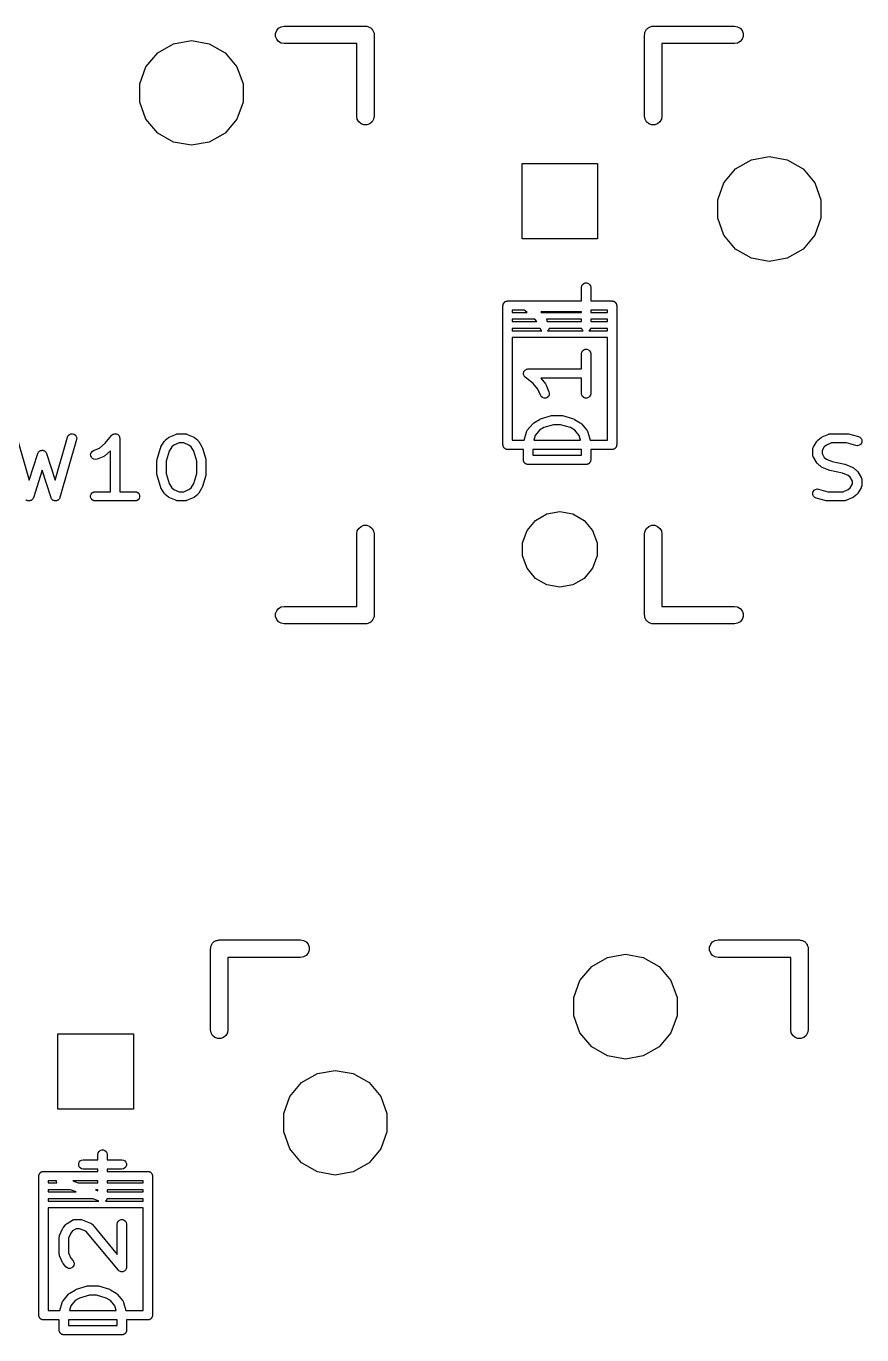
# Model space of a CAD drawing. Extents: x 47 to 330, y -254 to -153.
# Drawn here: x 227.55 to 245.84, y -182.1 to -153.46 of the extents above; entities that cross this region are included whole.
import ezdxf

# ---------------------------------------------------------------- set-up
doc = ezdxf.new("R2010")
doc.units = 0
doc.header["$MEASUREMENT"] = 0
doc.layers.add('BLACK', color=7, linetype='CONTINUOUS')

msp = doc.modelspace()

# ---------------------------------------------------------------- linework, layer by layer
at = {"layer": 'Black'}
for p, q in [((233.032, -153.555), (233.075, -153.504)), ((233.075, -153.504), (233.132, -153.471)), ((233.132, -153.471), (233.197, -153.459)), ((233.197, -153.459), (234.975, -153.459)), ((234.975, -153.459), (234.991, -153.462)), ((234.991, -153.462), (235.008, -153.462)), ((235.008, -153.462), (235.024, -153.468)), ((235.024, -153.468), (235.04, -153.471)), ((235.04, -153.471), (235.055, -153.479)), ((235.055, -153.479), (235.07, -153.485)), ((235.07, -153.485), (235.083, -153.496)), ((235.083, -153.496), (235.097, -153.504)), ((235.097, -153.504), (235.108, -153.517)), ((235.108, -153.517), (235.121, -153.528)), ((241.129, -153.528), (241.142, -153.517)), ((241.142, -153.517), (241.153, -153.504)), ((241.153, -153.504), (241.167, -153.496)), ((241.167, -153.496), (241.18, -153.485)), ((241.18, -153.485), (241.195, -153.479)), ((241.195, -153.479), (241.21, -153.471)), ((241.21, -153.471), (241.226, -153.468)), ((241.226, -153.468), (241.242, -153.462)), ((241.242, -153.462), (241.259, -153.462)), ((241.259, -153.462), (241.275, -153.459)), ((241.275, -153.459), (243.053, -153.459)), ((243.053, -153.459), (243.118, -153.471)), ((243.118, -153.471), (243.175, -153.504)), ((243.175, -153.504), (243.218, -153.555)), ((230.773, -153.842), (231.165, -153.773)), ((231.165, -153.773), (231.557, -153.842)), ((233.009, -153.617), (233.032, -153.555)), ((233.009, -153.683), (233.009, -153.617)), ((233.032, -153.745), (233.009, -153.683)), ((233.075, -153.796), (233.032, -153.745)), ((233.132, -153.829), (233.075, -153.796)), ((235.121, -153.528), (235.129, -153.542)), ((235.129, -153.542), (235.14, -153.555)), ((235.14, -153.555), (235.146, -153.57)), ((235.146, -153.57), (235.154, -153.585)), ((235.154, -153.585), (235.157, -153.601)), ((235.157, -153.601), (235.163, -153.617)), ((235.163, -153.617), (235.163, -153.634)), ((235.163, -153.634), (235.165, -153.65)), ((235.165, -153.65), (235.165, -155.428)), ((241.084, -153.65), (241.087, -153.634)), ((241.084, -155.428), (241.084, -153.65)), ((241.087, -153.617), (241.093, -153.601)), ((241.087, -153.634), (241.087, -153.617)), ((241.093, -153.601), (241.096, -153.585)), ((241.096, -153.585), (241.104, -153.57)), ((241.104, -153.57), (241.11, -153.555)), ((241.11, -153.555), (241.121, -153.542)), ((241.121, -153.542), (241.129, -153.528)), ((243.175, -153.796), (243.118, -153.829)), ((243.218, -153.745), (243.175, -153.796)), ((243.218, -153.555), (243.241, -153.617)), ((243.241, -153.683), (243.218, -153.745)), ((243.241, -153.617), (243.241, -153.683)), ((230.171, -154.346), (230.427, -154.041)), ((230.427, -154.041), (230.773, -153.842)), ((231.557, -153.842), (231.903, -154.041)), ((231.903, -154.041), (232.159, -154.346)), ((233.197, -153.84), (233.132, -153.829)), ((234.784, -153.84), (233.197, -153.84)), ((234.784, -155.428), (234.784, -153.84)), ((243.053, -153.84), (241.465, -153.84)), ((241.465, -153.84), (241.465, -155.428)), ((243.118, -153.829), (243.053, -153.84)), ((230.035, -154.721), (230.171, -154.346)), ((232.159, -154.346), (232.295, -154.721)), ((230.035, -155.119), (230.035, -154.721)), ((232.295, -154.721), (232.295, -155.119)), ((230.171, -155.494), (230.035, -155.119)), ((232.295, -155.119), (232.159, -155.494)), ((230.427, -155.799), (230.171, -155.494)), ((232.159, -155.494), (231.903, -155.799)), ((234.796, -155.493), (234.784, -155.428)), ((234.829, -155.55), (234.796, -155.493)), ((235.154, -155.493), (235.121, -155.55)), ((235.165, -155.428), (235.154, -155.493)), ((241.096, -155.493), (241.084, -155.428)), ((241.129, -155.55), (241.096, -155.493)), ((241.454, -155.493), (241.421, -155.55)), ((241.465, -155.428), (241.454, -155.493)), ((230.773, -155.998), (230.427, -155.799)), ((231.903, -155.799), (231.557, -155.998)), ((234.88, -155.593), (234.829, -155.55)), ((234.942, -155.616), (234.88, -155.593)), ((235.008, -155.616), (234.942, -155.616)), ((235.07, -155.593), (235.008, -155.616)), ((235.121, -155.55), (235.07, -155.593)), ((241.18, -155.593), (241.129, -155.55)), ((241.242, -155.616), (241.18, -155.593)), ((241.308, -155.616), (241.242, -155.616)), ((241.37, -155.593), (241.308, -155.616)), ((241.421, -155.55), (241.37, -155.593)), ((231.165, -156.067), (230.773, -155.998)), ((231.557, -155.998), (231.165, -156.067)), ((243.077, -156.581), (243.423, -156.382)), ((243.423, -156.382), (243.815, -156.313)), ((243.815, -156.313), (244.207, -156.382)), ((244.207, -156.382), (244.553, -156.581)), ((238.404, -158.115), (238.404, -156.464)), ((238.404, -156.464), (240.055, -156.464)), ((240.055, -156.464), (240.055, -158.115)), ((242.821, -156.886), (243.077, -156.581)), ((244.553, -156.581), (244.809, -156.886)), ((242.685, -157.261), (242.821, -156.886)), ((244.809, -156.886), (244.945, -157.261)), ((242.685, -157.659), (242.685, -157.261)), ((244.945, -157.261), (244.945, -157.659)), ((242.821, -158.034), (242.685, -157.659)), ((244.945, -157.659), (244.809, -158.034)), ((243.077, -158.339), (242.821, -158.034)), ((244.809, -158.034), (244.553, -158.339)), ((240.055, -158.115), (238.404, -158.115)), ((243.423, -158.538), (243.077, -158.339)), ((244.553, -158.339), (244.207, -158.538)), ((243.815, -158.607), (243.423, -158.538)), ((244.207, -158.538), (243.815, -158.607)), ((239.703, -159.177), (239.709, -159.142)), ((239.703, -159.474), (239.703, -159.177)), ((239.709, -159.142), (239.727, -159.112)), ((239.727, -159.112), (239.754, -159.089)), ((239.754, -159.089), (239.787, -159.077)), ((239.787, -159.077), (239.822, -159.077)), ((239.822, -159.077), (239.855, -159.089)), ((239.855, -159.089), (239.882, -159.112)), ((239.882, -159.112), (239.9, -159.142)), ((239.9, -159.142), (239.906, -159.177)), ((239.906, -159.177), (239.906, -159.474)), ((237.99, -159.55), (237.992, -159.541)), ((237.992, -159.541), (237.996, -159.534)), ((237.996, -159.534), (237.999, -159.525)), ((237.999, -159.525), (238.005, -159.518)), ((238.005, -159.518), (238.009, -159.511)), ((238.009, -159.511), (238.016, -159.505)), ((238.016, -159.505), (238.022, -159.498)), ((238.022, -159.498), (238.029, -159.494)), ((238.029, -159.494), (238.036, -159.488)), ((238.036, -159.488), (238.045, -159.485)), ((238.045, -159.485), (238.052, -159.481)), ((238.052, -159.481), (238.061, -159.479)), ((238.061, -159.479), (238.069, -159.476)), ((238.069, -159.476), (238.078, -159.476)), ((238.078, -159.476), (238.087, -159.474)), ((238.087, -159.474), (239.703, -159.474)), ((239.906, -159.474), (240.373, -159.474)), ((240.373, -159.474), (240.382, -159.476)), ((240.382, -159.476), (240.391, -159.476)), ((240.391, -159.476), (240.399, -159.479)), ((240.399, -159.479), (240.408, -159.481)), ((240.408, -159.481), (240.415, -159.485)), ((240.415, -159.485), (240.424, -159.488)), ((240.424, -159.488), (240.431, -159.494)), ((240.431, -159.494), (240.438, -159.498)), ((240.438, -159.498), (240.444, -159.505)), ((240.444, -159.505), (240.451, -159.511)), ((240.451, -159.511), (240.455, -159.518)), ((240.455, -159.518), (240.461, -159.525)), ((240.461, -159.525), (240.464, -159.534)), ((240.464, -159.534), (240.468, -159.541)), ((240.468, -159.541), (240.47, -159.55)), ((237.985, -159.576), (237.987, -159.567)), ((237.985, -162.624), (237.985, -159.576)), ((237.987, -159.558), (237.99, -159.55)), ((237.987, -159.567), (237.987, -159.558)), ((238.459, -159.678), (238.189, -159.678)), ((238.189, -159.678), (238.189, -159.725)), ((238.189, -159.725), (238.23, -159.725)), ((238.23, -159.725), (238.513, -159.725)), ((238.469, -159.69), (238.459, -159.678)), ((238.47, -159.691), (238.469, -159.69)), ((238.471, -159.692), (238.47, -159.691)), ((238.513, -159.725), (238.471, -159.692)), ((238.812, -159.714), (238.821, -159.725)), ((239.703, -159.714), (238.812, -159.714)), ((238.821, -159.725), (239.703, -159.725)), ((239.703, -159.725), (239.703, -159.714)), ((239.906, -159.678), (239.906, -159.725)), ((240.271, -159.678), (239.906, -159.678)), ((239.906, -159.725), (240.271, -159.725)), ((240.271, -159.725), (240.271, -159.678)), ((240.47, -159.55), (240.473, -159.558)), ((240.473, -159.558), (240.473, -159.567)), ((240.473, -159.567), (240.475, -159.576)), ((240.475, -159.576), (240.475, -162.624)), ((238.23, -159.875), (238.189, -159.875)), ((238.189, -159.875), (238.189, -159.925)), ((238.189, -159.925), (238.723, -159.925)), ((238.189, -160.075), (238.189, -160.125)), ((238.799, -160.075), (238.189, -160.075)), ((238.682, -159.875), (238.23, -159.875)), ((238.723, -159.925), (238.682, -159.875)), ((238.804, -160.087), (238.799, -160.075)), ((238.823, -160.117), (238.804, -160.087)), ((238.935, -159.875), (238.956, -159.925)), ((239.703, -159.875), (238.935, -159.875)), ((238.956, -159.925), (239.703, -159.925)), ((238.978, -160.109), (238.961, -160.125)), ((238.994, -160.078), (238.978, -160.109)), ((238.995, -160.075), (238.994, -160.078)), ((239.708, -160.075), (238.995, -160.075)), ((239.703, -159.925), (239.703, -159.875)), ((239.709, -160.082), (239.708, -160.075)), ((239.727, -160.113), (239.709, -160.082)), ((239.741, -160.125), (239.727, -160.113)), ((239.882, -160.113), (239.868, -160.125)), ((239.9, -160.082), (239.882, -160.113)), ((239.901, -160.075), (239.9, -160.082)), ((240.271, -160.075), (239.901, -160.075)), ((239.906, -159.875), (239.906, -159.925)), ((240.271, -159.875), (239.906, -159.875)), ((239.906, -159.925), (240.271, -159.925)), ((240.271, -159.925), (240.271, -159.875)), ((240.271, -160.125), (240.271, -160.075)), ((238.189, -160.125), (238.834, -160.125)), ((238.189, -160.275), (238.189, -162.522)), ((240.271, -160.275), (238.189, -160.275)), ((238.834, -160.125), (238.823, -160.117)), ((238.961, -160.125), (239.741, -160.125)), ((239.868, -160.125), (240.271, -160.125)), ((240.271, -162.522), (240.271, -160.275)), ((239.703, -160.628), (239.709, -160.594)), ((239.703, -160.962), (239.703, -160.628)), ((239.709, -160.594), (239.727, -160.563)), ((239.727, -160.563), (239.754, -160.54)), ((239.754, -160.54), (239.787, -160.528)), ((239.787, -160.528), (239.822, -160.528)), ((239.822, -160.528), (239.855, -160.54)), ((239.855, -160.54), (239.882, -160.563)), ((239.882, -160.563), (239.9, -160.594)), ((239.9, -160.594), (239.906, -160.628)), ((239.906, -160.628), (239.906, -161.499)), ((238.483, -160.978), (238.498, -160.969)), ((238.498, -160.969), (238.499, -160.969)), ((238.499, -160.969), (238.5, -160.968)), ((238.5, -160.968), (238.516, -160.965)), ((238.516, -160.965), (238.532, -160.962)), ((238.532, -160.962), (238.533, -160.962)), ((238.533, -160.962), (238.535, -160.962)), ((238.535, -160.962), (239.703, -160.962)), ((238.434, -161.046), (238.44, -161.031)), ((238.434, -161.047), (238.434, -161.046)), ((238.434, -161.048), (238.434, -161.047)), ((238.434, -161.065), (238.434, -161.048)), ((238.434, -161.081), (238.434, -161.065)), ((238.435, -161.082), (238.434, -161.081)), ((238.435, -161.084), (238.435, -161.082)), ((238.441, -161.099), (238.435, -161.084)), ((238.44, -161.031), (238.445, -161.015)), ((238.447, -161.115), (238.441, -161.099)), ((238.445, -161.015), (238.446, -161.014)), ((238.446, -161.014), (238.447, -161.013)), ((238.447, -161.013), (238.457, -161)), ((238.448, -161.117), (238.447, -161.115)), ((238.447, -161.115), (238.447, -161.115)), ((238.459, -161.129), (238.448, -161.117)), ((238.457, -161), (238.467, -160.987)), ((238.469, -161.142), (238.459, -161.129)), ((238.467, -160.987), (238.468, -160.987)), ((238.468, -160.987), (238.469, -160.986)), ((238.469, -160.986), (238.483, -160.978)), ((238.47, -161.142), (238.469, -161.142)), ((238.471, -161.143), (238.47, -161.142)), ((238.644, -161.282), (238.471, -161.143)), ((239.703, -161.165), (238.812, -161.165)), ((238.812, -161.165), (238.915, -161.289)), ((239.703, -161.499), (239.703, -161.165)), ((238.749, -161.407), (238.644, -161.282)), ((238.804, -161.538), (238.749, -161.407)), ((238.823, -161.568), (238.804, -161.538)), ((238.915, -161.289), (238.923, -161.302)), ((238.923, -161.302), (238.931, -161.315)), ((238.931, -161.315), (238.991, -161.46)), ((238.994, -161.529), (238.978, -161.561)), ((238.991, -161.46), (238.999, -161.494)), ((238.999, -161.494), (238.994, -161.529)), ((239.709, -161.534), (239.703, -161.499)), ((239.727, -161.564), (239.709, -161.534)), ((239.9, -161.534), (239.882, -161.564)), ((239.906, -161.499), (239.9, -161.534)), ((238.851, -161.589), (238.823, -161.568)), ((238.884, -161.6), (238.851, -161.589)), ((238.92, -161.598), (238.884, -161.6)), ((238.952, -161.585), (238.92, -161.598)), ((238.978, -161.561), (238.952, -161.585)), ((239.754, -161.587), (239.727, -161.564)), ((239.787, -161.599), (239.754, -161.587)), ((239.822, -161.599), (239.787, -161.599)), ((239.855, -161.587), (239.822, -161.599)), ((239.882, -161.564), (239.855, -161.587)), ((238.664, -162.138), (238.785, -162.065)), ((238.785, -162.065), (238.796, -162.061)), ((238.796, -162.061), (238.808, -162.055)), ((238.808, -162.055), (239.05, -161.982)), ((239.05, -161.982), (239.064, -161.981)), ((239.064, -161.981), (239.079, -161.978)), ((239.079, -161.978), (239.26, -161.978)), ((239.26, -161.978), (239.275, -161.981)), ((239.275, -161.981), (239.289, -161.982)), ((239.289, -161.982), (239.531, -162.055)), ((239.531, -162.055), (239.543, -162.061)), ((239.543, -162.061), (239.554, -162.065)), ((239.554, -162.065), (239.675, -162.138)), ((228.47, -162.42), (228.496, -162.395)), ((228.496, -162.395), (228.528, -162.381)), ((228.528, -162.381), (228.563, -162.378)), ((228.563, -162.378), (228.597, -162.388)), ((228.597, -162.388), (228.625, -162.409)), ((229.418, -162.414), (229.431, -162.404)), ((229.431, -162.404), (229.443, -162.393)), ((229.443, -162.393), (229.444, -162.392)), ((229.444, -162.392), (229.445, -162.392)), ((229.445, -162.392), (229.461, -162.386)), ((229.461, -162.386), (229.476, -162.38)), ((229.476, -162.38), (229.477, -162.38)), ((229.477, -162.38), (229.478, -162.379)), ((229.478, -162.379), (229.495, -162.379)), ((229.495, -162.379), (229.511, -162.379)), ((229.511, -162.379), (229.512, -162.379)), ((229.512, -162.379), (229.513, -162.379)), ((229.513, -162.379), (229.529, -162.385)), ((229.529, -162.385), (229.545, -162.39)), ((229.545, -162.39), (229.546, -162.391)), ((229.546, -162.391), (229.547, -162.392)), ((229.547, -162.392), (229.559, -162.402)), ((229.559, -162.402), (229.572, -162.412)), ((230.69, -162.446), (230.836, -162.386)), ((230.836, -162.386), (230.838, -162.385)), ((230.838, -162.385), (230.84, -162.384)), ((230.84, -162.384), (230.855, -162.381)), ((230.855, -162.381), (230.87, -162.378)), ((230.87, -162.378), (230.872, -162.378)), ((230.872, -162.378), (230.875, -162.378)), ((230.875, -162.378), (231.02, -162.378)), ((231.02, -162.378), (231.022, -162.378)), ((231.022, -162.378), (231.025, -162.378)), ((231.025, -162.378), (231.039, -162.381)), ((231.039, -162.381), (231.055, -162.384)), ((231.055, -162.384), (231.057, -162.385)), ((231.057, -162.385), (231.059, -162.386)), ((231.059, -162.386), (231.204, -162.446)), ((238.447, -162.522), (238.497, -162.343)), ((238.497, -162.343), (238.499, -162.339)), ((238.499, -162.336), (238.506, -162.324)), ((238.499, -162.339), (238.499, -162.336)), ((238.506, -162.324), (238.512, -162.311)), ((238.512, -162.311), (238.515, -162.308)), ((238.515, -162.308), (238.517, -162.305)), ((238.517, -162.305), (238.638, -162.16)), ((238.638, -162.16), (238.651, -162.149)), ((238.651, -162.149), (238.664, -162.138)), ((238.783, -162.303), (238.687, -162.418)), ((238.878, -162.246), (238.783, -162.303)), ((239.094, -162.181), (238.878, -162.246)), ((239.245, -162.181), (239.094, -162.181)), ((239.461, -162.246), (239.245, -162.181)), ((239.556, -162.303), (239.461, -162.246)), ((239.652, -162.418), (239.556, -162.303)), ((239.675, -162.138), (239.688, -162.149)), ((239.688, -162.149), (239.701, -162.16)), ((239.701, -162.16), (239.822, -162.305)), ((239.822, -162.305), (239.824, -162.308)), ((239.824, -162.308), (239.827, -162.311)), ((239.827, -162.311), (239.833, -162.324)), ((239.833, -162.324), (239.84, -162.336)), ((239.84, -162.336), (239.84, -162.339)), ((239.84, -162.339), (239.842, -162.343)), ((239.842, -162.343), (239.892, -162.522)), ((244.973, -162.446), (245.118, -162.386)), ((245.118, -162.386), (245.121, -162.385)), ((245.121, -162.385), (245.123, -162.384)), ((245.123, -162.384), (245.138, -162.381)), ((245.138, -162.381), (245.153, -162.378)), ((245.153, -162.378), (245.155, -162.378)), ((245.155, -162.378), (245.158, -162.378)), ((245.158, -162.378), (245.52, -162.378)), ((245.52, -162.378), (245.534, -162.38)), ((245.534, -162.38), (245.548, -162.382)), ((245.548, -162.382), (245.765, -162.442)), ((227.344, -162.452), (227.615, -163.399)), ((228.184, -163.399), (228.455, -162.452)), ((228.65, -162.507), (228.287, -163.777)), ((228.455, -162.452), (228.47, -162.42)), ((228.625, -162.409), (228.645, -162.438)), ((228.645, -162.438), (228.654, -162.472)), ((228.654, -162.472), (228.65, -162.507)), ((229.152, -162.694), (229.278, -162.589)), ((229.278, -162.589), (229.417, -162.416)), ((229.417, -162.415), (229.418, -162.414)), ((229.417, -162.416), (229.417, -162.415)), ((229.572, -162.412), (229.573, -162.413)), ((229.573, -162.413), (229.574, -162.414)), ((229.574, -162.414), (229.582, -162.428)), ((229.582, -162.428), (229.59, -162.443)), ((229.59, -162.443), (229.591, -162.444)), ((229.591, -162.444), (229.591, -162.445)), ((229.591, -162.445), (229.594, -162.461)), ((229.594, -162.461), (229.597, -162.477)), ((229.597, -162.477), (229.597, -162.478)), ((229.597, -162.478), (229.597, -162.48)), ((229.597, -162.48), (229.597, -163.648)), ((230.415, -162.934), (230.487, -162.692)), ((230.487, -162.692), (230.493, -162.681)), ((230.493, -162.681), (230.497, -162.669)), ((230.497, -162.669), (230.57, -162.548)), ((230.57, -162.548), (230.581, -162.535)), ((230.581, -162.535), (230.592, -162.522)), ((230.592, -162.522), (230.665, -162.462)), ((230.665, -162.462), (230.678, -162.454)), ((230.678, -162.454), (230.69, -162.446)), ((230.735, -162.668), (230.678, -162.763)), ((230.783, -162.628), (230.735, -162.668)), ((230.895, -162.581), (230.783, -162.628)), ((231, -162.581), (230.895, -162.581)), ((231.112, -162.628), (231, -162.581)), ((231.159, -162.668), (231.112, -162.628)), ((231.216, -162.763), (231.159, -162.668)), ((231.204, -162.446), (231.217, -162.454)), ((231.217, -162.454), (231.23, -162.462)), ((231.23, -162.462), (231.303, -162.522)), ((231.303, -162.522), (231.314, -162.535)), ((231.314, -162.535), (231.325, -162.548)), ((231.325, -162.548), (231.397, -162.669)), ((231.397, -162.669), (231.402, -162.681)), ((231.402, -162.681), (231.407, -162.692)), ((231.407, -162.692), (231.48, -162.934)), ((237.987, -162.633), (237.985, -162.624)), ((237.987, -162.642), (237.987, -162.633)), ((237.99, -162.65), (237.987, -162.642)), ((237.992, -162.659), (237.99, -162.65)), ((237.996, -162.666), (237.992, -162.659)), ((237.999, -162.675), (237.996, -162.666)), ((238.005, -162.682), (237.999, -162.675)), ((238.009, -162.689), (238.005, -162.682)), ((238.016, -162.695), (238.009, -162.689)), ((238.189, -162.522), (238.447, -162.522)), ((238.687, -162.418), (238.658, -162.522)), ((238.658, -162.522), (239.681, -162.522)), ((239.681, -162.522), (239.652, -162.418)), ((239.892, -162.522), (240.271, -162.522)), ((240.451, -162.689), (240.444, -162.695)), ((240.455, -162.682), (240.451, -162.689)), ((240.461, -162.675), (240.455, -162.682)), ((240.464, -162.666), (240.461, -162.675)), ((240.468, -162.659), (240.464, -162.666)), ((240.47, -162.65), (240.468, -162.659)), ((240.473, -162.642), (240.47, -162.65)), ((240.475, -162.624), (240.473, -162.633)), ((240.473, -162.633), (240.473, -162.642)), ((244.77, -162.695), (244.772, -162.687)), ((244.772, -162.687), (244.777, -162.678)), ((244.777, -162.678), (244.78, -162.669)), ((244.78, -162.669), (244.853, -162.548)), ((244.853, -162.548), (244.864, -162.535)), ((244.864, -162.535), (244.875, -162.522)), ((244.875, -162.522), (244.947, -162.462)), ((244.947, -162.462), (244.961, -162.454)), ((244.961, -162.454), (244.973, -162.446)), ((245.018, -162.668), (244.969, -162.75)), ((245.066, -162.628), (245.018, -162.668)), ((245.178, -162.581), (245.066, -162.628)), ((245.507, -162.581), (245.178, -162.581)), ((245.711, -162.638), (245.507, -162.581)), ((245.746, -162.641), (245.711, -162.638)), ((245.78, -162.632), (245.746, -162.641)), ((245.765, -162.442), (245.797, -162.457)), ((245.809, -162.612), (245.78, -162.632)), ((245.797, -162.457), (245.822, -162.482)), ((245.83, -162.584), (245.809, -162.612)), ((245.822, -162.482), (245.837, -162.515)), ((245.839, -162.55), (245.83, -162.584)), ((245.837, -162.515), (245.839, -162.55)), ((227.615, -163.399), (227.803, -162.811)), ((227.803, -162.811), (227.804, -162.808)), ((227.804, -162.808), (227.805, -162.804)), ((227.805, -162.804), (227.813, -162.792)), ((227.813, -162.792), (227.819, -162.78)), ((227.819, -162.78), (227.822, -162.777)), ((227.822, -162.777), (227.824, -162.774)), ((227.824, -162.774), (227.835, -162.766)), ((227.835, -162.766), (227.845, -162.756)), ((227.845, -162.756), (227.849, -162.755)), ((227.849, -162.755), (227.852, -162.752)), ((227.852, -162.752), (227.865, -162.748)), ((227.865, -162.748), (227.878, -162.743)), ((227.878, -162.743), (227.882, -162.743)), ((227.882, -162.743), (227.886, -162.742)), ((227.886, -162.742), (227.899, -162.742)), ((227.899, -162.742), (227.913, -162.742)), ((227.913, -162.742), (227.917, -162.743)), ((227.917, -162.743), (227.921, -162.743)), ((227.921, -162.743), (227.934, -162.748)), ((227.934, -162.748), (227.947, -162.752)), ((227.947, -162.752), (227.95, -162.755)), ((227.95, -162.755), (227.954, -162.756)), ((227.954, -162.756), (227.964, -162.766)), ((227.964, -162.766), (227.974, -162.774)), ((227.974, -162.774), (227.977, -162.777)), ((227.977, -162.777), (227.98, -162.78)), ((227.98, -162.78), (227.986, -162.792)), ((227.986, -162.792), (227.993, -162.804)), ((227.993, -162.804), (227.994, -162.808)), ((227.994, -162.808), (227.996, -162.811)), ((227.996, -162.811), (228.184, -163.399)), ((228.96, -162.829), (228.97, -162.796)), ((228.961, -162.865), (228.96, -162.829)), ((228.975, -162.897), (228.961, -162.865)), ((228.97, -162.796), (228.992, -162.768)), ((228.999, -162.923), (228.975, -162.897)), ((228.992, -162.768), (229.021, -162.749)), ((229.03, -162.939), (228.999, -162.923)), ((229.021, -162.749), (229.152, -162.694)), ((229.065, -162.944), (229.03, -162.939)), ((229.1, -162.936), (229.065, -162.944)), ((229.245, -162.876), (229.1, -162.936)), ((229.257, -162.868), (229.245, -162.876)), ((229.271, -162.86), (229.257, -162.868)), ((229.394, -162.757), (229.271, -162.86)), ((229.394, -163.648), (229.394, -162.757)), ((230.41, -162.963), (230.413, -162.949)), ((230.41, -163.266), (230.41, -162.963)), ((230.413, -162.949), (230.415, -162.934)), ((230.678, -162.763), (230.613, -162.978)), ((230.613, -162.978), (230.613, -163.251)), ((231.281, -162.978), (231.216, -162.763)), ((231.281, -163.251), (231.281, -162.978)), ((231.48, -162.934), (231.482, -162.949)), ((231.482, -162.949), (231.484, -162.963)), ((231.484, -162.963), (231.484, -163.266)), ((238.022, -162.702), (238.016, -162.695)), ((238.029, -162.706), (238.022, -162.702)), ((238.036, -162.712), (238.029, -162.706)), ((238.045, -162.715), (238.036, -162.712)), ((238.052, -162.719), (238.045, -162.715)), ((238.061, -162.721), (238.052, -162.719)), ((238.069, -162.724), (238.061, -162.721)), ((238.078, -162.724), (238.069, -162.724)), ((238.087, -162.726), (238.078, -162.724)), ((238.433, -162.726), (238.087, -162.726)), ((238.433, -162.951), (238.433, -162.726)), ((238.434, -162.959), (238.433, -162.951)), ((238.434, -162.968), (238.434, -162.959)), ((238.438, -162.977), (238.434, -162.968)), ((238.439, -162.985), (238.438, -162.977)), ((238.636, -162.726), (238.636, -162.849)), ((239.703, -162.726), (238.636, -162.726)), ((238.636, -162.849), (239.703, -162.849)), ((239.703, -162.849), (239.703, -162.726)), ((239.902, -162.977), (239.9, -162.985)), ((239.905, -162.968), (239.902, -162.977)), ((239.906, -162.951), (239.905, -162.959)), ((239.905, -162.959), (239.905, -162.968)), ((240.373, -162.726), (239.906, -162.726)), ((239.906, -162.726), (239.906, -162.951)), ((240.382, -162.724), (240.373, -162.726)), ((240.391, -162.724), (240.382, -162.724)), ((240.399, -162.721), (240.391, -162.724)), ((240.408, -162.719), (240.399, -162.721)), ((240.415, -162.715), (240.408, -162.719)), ((240.424, -162.712), (240.415, -162.715)), ((240.431, -162.706), (240.424, -162.712)), ((240.438, -162.702), (240.431, -162.706)), ((240.444, -162.695), (240.438, -162.702)), ((244.766, -162.721), (244.767, -162.712)), ((244.766, -162.842), (244.766, -162.721)), ((244.767, -162.852), (244.766, -162.842)), ((244.767, -162.712), (244.768, -162.702)), ((244.768, -162.862), (244.767, -162.852)), ((244.768, -162.702), (244.77, -162.695)), ((244.77, -162.869), (244.768, -162.862)), ((244.772, -162.877), (244.77, -162.869)), ((244.777, -162.886), (244.772, -162.877)), ((244.78, -162.895), (244.777, -162.886)), ((244.853, -163.016), (244.78, -162.895)), ((244.969, -162.75), (244.969, -162.814)), ((244.969, -162.814), (245.018, -162.896)), ((245.018, -162.896), (245.066, -162.936)), ((245.066, -162.936), (245.188, -162.987)), ((227.899, -163.176), (227.706, -163.78)), ((228.093, -163.78), (227.899, -163.176)), ((230.613, -163.251), (230.678, -163.466)), ((231.216, -163.466), (231.281, -163.251)), ((238.443, -162.993), (238.439, -162.985)), ((238.447, -163.001), (238.443, -162.993)), ((238.452, -163.008), (238.447, -163.001)), ((238.457, -163.016), (238.452, -163.008)), ((238.464, -163.022), (238.457, -163.016)), ((238.469, -163.028), (238.464, -163.022)), ((238.477, -163.033), (238.469, -163.028)), ((238.484, -163.039), (238.477, -163.033)), ((238.492, -163.042), (238.484, -163.039)), ((238.5, -163.046), (238.492, -163.042)), ((238.509, -163.048), (238.5, -163.046)), ((238.517, -163.051), (238.509, -163.048)), ((238.526, -163.051), (238.517, -163.051)), ((238.535, -163.052), (238.526, -163.051)), ((239.805, -163.052), (238.535, -163.052)), ((239.813, -163.051), (239.805, -163.052)), ((239.822, -163.051), (239.813, -163.051)), ((239.831, -163.048), (239.822, -163.051)), ((239.839, -163.046), (239.831, -163.048)), ((239.847, -163.042), (239.839, -163.046)), ((239.855, -163.039), (239.847, -163.042)), ((239.862, -163.033), (239.855, -163.039)), ((239.87, -163.028), (239.862, -163.033)), ((239.876, -163.022), (239.87, -163.028)), ((239.882, -163.016), (239.876, -163.022)), ((239.887, -163.008), (239.882, -163.016)), ((239.893, -163.001), (239.887, -163.008)), ((239.896, -162.993), (239.893, -163.001)), ((239.9, -162.985), (239.896, -162.993)), ((244.864, -163.028), (244.853, -163.016)), ((244.875, -163.041), (244.864, -163.028)), ((244.947, -163.102), (244.875, -163.041)), ((244.961, -163.109), (244.947, -163.102)), ((244.973, -163.118), (244.961, -163.109)), ((245.118, -163.178), (244.973, -163.118)), ((245.128, -163.18), (245.118, -163.178)), ((245.137, -163.184), (245.128, -163.18)), ((245.418, -163.242), (245.137, -163.184)), ((245.188, -162.987), (245.469, -163.045)), ((245.54, -163.293), (245.418, -163.242)), ((245.469, -163.045), (245.478, -163.049)), ((245.478, -163.049), (245.487, -163.051)), ((245.487, -163.051), (245.632, -163.111)), ((245.632, -163.111), (245.645, -163.12)), ((245.645, -163.12), (245.658, -163.127)), ((245.658, -163.127), (245.731, -163.188)), ((245.731, -163.188), (245.742, -163.201)), ((245.742, -163.201), (245.753, -163.213)), ((245.753, -163.213), (245.825, -163.334)), ((230.413, -163.28), (230.41, -163.266)), ((230.415, -163.295), (230.413, -163.28)), ((230.487, -163.537), (230.415, -163.295)), ((230.493, -163.548), (230.487, -163.537)), ((230.497, -163.56), (230.493, -163.548)), ((230.678, -163.466), (230.735, -163.562)), ((231.159, -163.562), (231.216, -163.466)), ((231.402, -163.548), (231.397, -163.56)), ((231.407, -163.537), (231.402, -163.548)), ((231.48, -163.295), (231.407, -163.537)), ((231.482, -163.28), (231.48, -163.295)), ((231.484, -163.266), (231.482, -163.28)), ((245.587, -163.333), (245.54, -163.293)), ((245.637, -163.415), (245.587, -163.333)), ((245.587, -163.562), (245.637, -163.479)), ((245.637, -163.479), (245.637, -163.415)), ((245.825, -163.334), (245.829, -163.343)), ((245.829, -163.551), (245.825, -163.56)), ((245.829, -163.343), (245.834, -163.352)), ((245.834, -163.542), (245.829, -163.551)), ((245.834, -163.352), (245.835, -163.36)), ((245.835, -163.534), (245.834, -163.542)), ((245.835, -163.36), (245.838, -163.367)), ((245.838, -163.527), (245.835, -163.534)), ((245.838, -163.367), (245.838, -163.377)), ((245.838, -163.377), (245.84, -163.387)), ((245.84, -163.508), (245.838, -163.517)), ((245.838, -163.517), (245.838, -163.527)), ((245.84, -163.387), (245.84, -163.508)), ((227.552, -163.834), (227.543, -163.825)), ((227.557, -163.836), (227.552, -163.834)), ((227.562, -163.839), (227.557, -163.836)), ((227.663, -163.835), (227.658, -163.838)), ((227.672, -163.827), (227.663, -163.835)), ((227.682, -163.82), (227.672, -163.827)), ((227.685, -163.816), (227.682, -163.82)), ((227.689, -163.812), (227.685, -163.816)), ((227.695, -163.801), (227.689, -163.812)), ((227.702, -163.791), (227.695, -163.801)), ((227.703, -163.785), (227.702, -163.791)), ((227.706, -163.78), (227.703, -163.785)), ((228.095, -163.785), (228.093, -163.78)), ((228.097, -163.791), (228.095, -163.785)), ((228.104, -163.801), (228.097, -163.791)), ((228.109, -163.812), (228.104, -163.801)), ((228.113, -163.816), (228.109, -163.812)), ((228.117, -163.82), (228.113, -163.816)), ((228.126, -163.827), (228.117, -163.82)), ((228.135, -163.835), (228.126, -163.827)), ((228.141, -163.838), (228.135, -163.835)), ((228.241, -163.836), (228.237, -163.839)), ((228.246, -163.834), (228.241, -163.836)), ((228.255, -163.825), (228.246, -163.834)), ((228.265, -163.818), (228.255, -163.825)), ((228.268, -163.813), (228.265, -163.818)), ((228.272, -163.809), (228.268, -163.813)), ((228.277, -163.798), (228.272, -163.809)), ((228.284, -163.788), (228.277, -163.798)), ((228.285, -163.783), (228.284, -163.788)), ((228.287, -163.777), (228.285, -163.783)), ((228.96, -163.732), (228.972, -163.699)), ((228.96, -163.767), (228.96, -163.732)), ((228.972, -163.8), (228.96, -163.767)), ((228.972, -163.699), (228.995, -163.672)), ((228.995, -163.827), (228.972, -163.8)), ((228.995, -163.672), (229.026, -163.654)), ((229.026, -163.845), (228.995, -163.827)), ((229.026, -163.654), (229.06, -163.648)), ((229.06, -163.648), (229.394, -163.648)), ((229.597, -163.648), (229.931, -163.648)), ((229.931, -163.648), (229.966, -163.654)), ((229.966, -163.654), (229.997, -163.672)), ((229.997, -163.827), (229.966, -163.845)), ((229.997, -163.672), (230.019, -163.699)), ((230.019, -163.8), (229.997, -163.827)), ((230.019, -163.699), (230.031, -163.732)), ((230.031, -163.767), (230.019, -163.8)), ((230.031, -163.732), (230.031, -163.767)), ((230.57, -163.681), (230.497, -163.56)), ((230.581, -163.694), (230.57, -163.681)), ((230.592, -163.707), (230.581, -163.694)), ((230.665, -163.767), (230.592, -163.707)), ((230.678, -163.775), (230.665, -163.767)), ((230.69, -163.783), (230.678, -163.775)), ((230.836, -163.843), (230.69, -163.783)), ((230.735, -163.562), (230.783, -163.601)), ((230.783, -163.601), (230.895, -163.648)), ((230.895, -163.648), (231, -163.648)), ((231, -163.648), (231.112, -163.601)), ((231.204, -163.783), (231.059, -163.843)), ((231.112, -163.601), (231.159, -163.562)), ((231.217, -163.775), (231.204, -163.783)), ((231.23, -163.767), (231.217, -163.775)), ((231.303, -163.707), (231.23, -163.767)), ((231.314, -163.694), (231.303, -163.707)), ((231.325, -163.681), (231.314, -163.694)), ((231.397, -163.56), (231.325, -163.681)), ((244.766, -163.679), (244.776, -163.645)), ((244.769, -163.714), (244.766, -163.679)), ((244.784, -163.747), (244.769, -163.714)), ((244.776, -163.645), (244.796, -163.617)), ((244.808, -163.772), (244.784, -163.747)), ((244.796, -163.617), (244.825, -163.597)), ((244.84, -163.787), (244.808, -163.772)), ((244.825, -163.597), (244.859, -163.588)), ((245.058, -163.847), (244.84, -163.787)), ((244.859, -163.588), (244.894, -163.591)), ((244.894, -163.591), (245.099, -163.648)), ((245.099, -163.648), (245.428, -163.648)), ((245.428, -163.648), (245.54, -163.601)), ((245.632, -163.783), (245.487, -163.843)), ((245.54, -163.601), (245.587, -163.562)), ((245.645, -163.775), (245.632, -163.783)), ((245.658, -163.767), (245.645, -163.775)), ((245.731, -163.707), (245.658, -163.767)), ((245.742, -163.694), (245.731, -163.707)), ((245.753, -163.681), (245.742, -163.694)), ((245.825, -163.56), (245.753, -163.681)), ((227.573, -163.843), (227.562, -163.839)), ((227.584, -163.848), (227.573, -163.843)), ((227.59, -163.848), (227.584, -163.848)), ((227.595, -163.85), (227.59, -163.848)), ((227.607, -163.85), (227.595, -163.85)), ((227.62, -163.851), (227.607, -163.85)), ((227.625, -163.849), (227.62, -163.851)), ((227.631, -163.849), (227.625, -163.849)), ((227.642, -163.844), (227.631, -163.849)), ((227.653, -163.841), (227.642, -163.844)), ((227.658, -163.838), (227.653, -163.841)), ((228.145, -163.841), (228.141, -163.838)), ((228.157, -163.844), (228.145, -163.841)), ((228.168, -163.849), (228.157, -163.844)), ((228.174, -163.849), (228.168, -163.849)), ((228.179, -163.851), (228.174, -163.849)), ((228.191, -163.85), (228.179, -163.851)), ((228.203, -163.85), (228.191, -163.85)), ((228.209, -163.848), (228.203, -163.85)), ((228.214, -163.848), (228.209, -163.848)), ((228.225, -163.843), (228.214, -163.848)), ((228.237, -163.839), (228.225, -163.843)), ((229.06, -163.851), (229.026, -163.845)), ((229.931, -163.851), (229.06, -163.851)), ((229.966, -163.845), (229.931, -163.851)), ((230.838, -163.844), (230.836, -163.843)), ((230.84, -163.845), (230.838, -163.844)), ((230.855, -163.848), (230.84, -163.845)), ((230.87, -163.851), (230.855, -163.848)), ((230.872, -163.851), (230.87, -163.851)), ((230.875, -163.851), (230.872, -163.851)), ((231.02, -163.851), (230.875, -163.851)), ((231.022, -163.851), (231.02, -163.851)), ((231.025, -163.851), (231.022, -163.851)), ((231.039, -163.848), (231.025, -163.851)), ((231.055, -163.845), (231.039, -163.848)), ((231.057, -163.844), (231.055, -163.845)), ((231.059, -163.843), (231.057, -163.844)), ((238.947, -164.131), (239.23, -164.081)), ((239.23, -164.081), (239.513, -164.131)), ((245.071, -163.849), (245.058, -163.847)), ((245.085, -163.851), (245.071, -163.849)), ((245.448, -163.851), (245.085, -163.851)), ((245.45, -163.851), (245.448, -163.851)), ((245.453, -163.851), (245.45, -163.851)), ((245.467, -163.848), (245.453, -163.851)), ((245.483, -163.845), (245.467, -163.848)), ((245.485, -163.844), (245.483, -163.845)), ((245.487, -163.843), (245.485, -163.844)), ((234.829, -164.45), (234.88, -164.407)), ((234.88, -164.407), (234.942, -164.384)), ((234.942, -164.384), (235.008, -164.384)), ((235.008, -164.384), (235.07, -164.407)), ((235.07, -164.407), (235.121, -164.45)), ((238.512, -164.496), (238.697, -164.275)), ((238.697, -164.275), (238.947, -164.131)), ((239.513, -164.131), (239.763, -164.275)), ((239.763, -164.275), (239.948, -164.496)), ((241.129, -164.45), (241.18, -164.407)), ((241.18, -164.407), (241.242, -164.384)), ((241.242, -164.384), (241.308, -164.384)), ((241.308, -164.384), (241.37, -164.407)), ((241.37, -164.407), (241.421, -164.45)), ((234.784, -164.572), (234.796, -164.507)), ((234.784, -166.159), (234.784, -164.572)), ((234.796, -164.507), (234.829, -164.45)), ((235.121, -164.45), (235.154, -164.507)), ((235.154, -164.507), (235.165, -164.572)), ((235.165, -164.572), (235.165, -166.35)), ((238.414, -164.766), (238.512, -164.496)), ((239.948, -164.496), (240.046, -164.766)), ((241.084, -164.572), (241.096, -164.507)), ((241.084, -166.35), (241.084, -164.572)), ((241.096, -164.507), (241.129, -164.45)), ((241.421, -164.45), (241.454, -164.507)), ((241.454, -164.507), (241.465, -164.572)), ((241.465, -164.572), (241.465, -166.159)), ((238.414, -165.054), (238.414, -164.766)), ((240.046, -164.766), (240.046, -165.054)), ((238.512, -165.324), (238.414, -165.054)), ((240.046, -165.054), (239.948, -165.324)), ((238.697, -165.545), (238.512, -165.324)), ((238.947, -165.689), (238.697, -165.545)), ((239.763, -165.545), (239.513, -165.689)), ((239.948, -165.324), (239.763, -165.545)), ((239.23, -165.739), (238.947, -165.689)), ((239.513, -165.689), (239.23, -165.739)), ((233.009, -166.317), (233.032, -166.255)), ((233.009, -166.383), (233.009, -166.317)), ((233.032, -166.445), (233.009, -166.383)), ((233.032, -166.255), (233.075, -166.204)), ((233.075, -166.204), (233.132, -166.171)), ((233.132, -166.171), (233.197, -166.159)), ((233.197, -166.159), (234.784, -166.159)), ((235.154, -166.415), (235.146, -166.43)), ((235.157, -166.399), (235.154, -166.415)), ((235.163, -166.383), (235.157, -166.399)), ((235.165, -166.35), (235.163, -166.366)), ((235.163, -166.366), (235.163, -166.383)), ((241.087, -166.366), (241.084, -166.35)), ((241.087, -166.383), (241.087, -166.366)), ((241.093, -166.399), (241.087, -166.383)), ((241.096, -166.415), (241.093, -166.399)), ((241.104, -166.43), (241.096, -166.415)), ((241.465, -166.159), (243.053, -166.159)), ((243.053, -166.159), (243.118, -166.171)), ((243.118, -166.171), (243.175, -166.204)), ((243.175, -166.204), (243.218, -166.255)), ((243.218, -166.255), (243.241, -166.317)), ((243.241, -166.383), (243.218, -166.445)), ((243.241, -166.317), (243.241, -166.383)), ((233.075, -166.496), (233.032, -166.445)), ((233.132, -166.529), (233.075, -166.496)), ((233.197, -166.54), (233.132, -166.529)), ((234.975, -166.54), (233.197, -166.54)), ((234.991, -166.538), (234.975, -166.54)), ((235.008, -166.538), (234.991, -166.538)), ((235.024, -166.532), (235.008, -166.538)), ((235.04, -166.529), (235.024, -166.532)), ((235.055, -166.521), (235.04, -166.529)), ((235.07, -166.515), (235.055, -166.521)), ((235.083, -166.504), (235.07, -166.515)), ((235.097, -166.496), (235.083, -166.504)), ((235.108, -166.483), (235.097, -166.496)), ((235.121, -166.472), (235.108, -166.483)), ((235.129, -166.458), (235.121, -166.472)), ((235.14, -166.445), (235.129, -166.458)), ((235.146, -166.43), (235.14, -166.445)), ((241.11, -166.445), (241.104, -166.43)), ((241.121, -166.458), (241.11, -166.445)), ((241.129, -166.472), (241.121, -166.458)), ((241.142, -166.483), (241.129, -166.472)), ((241.153, -166.496), (241.142, -166.483)), ((241.167, -166.504), (241.153, -166.496)), ((241.18, -166.515), (241.167, -166.504)), ((241.195, -166.521), (241.18, -166.515)), ((241.21, -166.529), (241.195, -166.521)), ((241.226, -166.532), (241.21, -166.529)), ((241.242, -166.538), (241.226, -166.532)), ((241.259, -166.538), (241.242, -166.538)), ((241.275, -166.54), (241.259, -166.538)), ((243.053, -166.54), (241.275, -166.54)), ((243.118, -166.529), (243.053, -166.54)), ((243.175, -166.496), (243.118, -166.529)), ((243.218, -166.445), (243.175, -166.496)), ((231.596, -173.585), (231.604, -173.57)), ((231.604, -173.57), (231.61, -173.555)), ((231.61, -173.555), (231.621, -173.542)), ((231.621, -173.542), (231.629, -173.528)), ((231.629, -173.528), (231.642, -173.517)), ((231.642, -173.517), (231.653, -173.504)), ((231.653, -173.504), (231.667, -173.496)), ((231.667, -173.496), (231.68, -173.485)), ((231.68, -173.485), (231.695, -173.479)), ((231.695, -173.479), (231.71, -173.471)), ((231.71, -173.471), (231.726, -173.468)), ((231.726, -173.468), (231.742, -173.462)), ((231.742, -173.462), (231.759, -173.462)), ((231.759, -173.462), (231.775, -173.459)), ((231.775, -173.459), (233.553, -173.459)), ((233.553, -173.459), (233.618, -173.471)), ((233.618, -173.471), (233.675, -173.504)), ((233.675, -173.504), (233.718, -173.555)), ((233.718, -173.555), (233.741, -173.617)), ((242.509, -173.617), (242.532, -173.555)), ((242.532, -173.555), (242.575, -173.504)), ((242.575, -173.504), (242.632, -173.471)), ((242.632, -173.471), (242.697, -173.459)), ((242.697, -173.459), (244.475, -173.459)), ((244.475, -173.459), (244.491, -173.462)), ((244.491, -173.462), (244.508, -173.462)), ((244.508, -173.462), (244.524, -173.468)), ((244.524, -173.468), (244.54, -173.471)), ((244.54, -173.471), (244.555, -173.479)), ((244.555, -173.479), (244.57, -173.485)), ((244.57, -173.485), (244.583, -173.496)), ((244.583, -173.496), (244.597, -173.504)), ((244.597, -173.504), (244.608, -173.517)), ((244.608, -173.517), (244.621, -173.528)), ((244.621, -173.528), (244.629, -173.542)), ((244.629, -173.542), (244.64, -173.555)), ((244.64, -173.555), (244.646, -173.57)), ((244.646, -173.57), (244.654, -173.585)), ((231.584, -173.65), (231.587, -173.634)), ((231.584, -175.428), (231.584, -173.65)), ((231.587, -173.617), (231.593, -173.601)), ((231.587, -173.634), (231.587, -173.617)), ((231.593, -173.601), (231.596, -173.585)), ((233.553, -173.84), (231.965, -173.84)), ((231.965, -173.84), (231.965, -175.428)), ((233.618, -173.829), (233.553, -173.84)), ((233.675, -173.796), (233.618, -173.829)), ((233.718, -173.745), (233.675, -173.796)), ((233.741, -173.683), (233.718, -173.745)), ((233.741, -173.617), (233.741, -173.683)), ((239.927, -174.041), (240.273, -173.842)), ((240.273, -173.842), (240.665, -173.773)), ((240.665, -173.773), (241.057, -173.842)), ((241.057, -173.842), (241.403, -174.041)), ((242.509, -173.683), (242.509, -173.617)), ((242.532, -173.745), (242.509, -173.683)), ((242.575, -173.796), (242.532, -173.745)), ((242.632, -173.829), (242.575, -173.796)), ((242.697, -173.84), (242.632, -173.829)), ((244.284, -173.84), (242.697, -173.84)), ((244.284, -175.428), (244.284, -173.84)), ((244.654, -173.585), (244.657, -173.601)), ((244.657, -173.601), (244.663, -173.617)), ((244.663, -173.617), (244.663, -173.634)), ((244.663, -173.634), (244.665, -173.65)), ((244.665, -173.65), (244.665, -175.428)), ((239.671, -174.346), (239.927, -174.041)), ((241.403, -174.041), (241.659, -174.346)), ((239.535, -174.721), (239.671, -174.346)), ((241.659, -174.346), (241.795, -174.721)), ((239.535, -175.119), (239.535, -174.721)), ((241.795, -174.721), (241.795, -175.119)), ((239.671, -175.494), (239.535, -175.119)), ((241.795, -175.119), (241.659, -175.494)), ((228.244, -177.165), (228.244, -175.514)), ((228.244, -175.514), (229.895, -175.514)), ((229.895, -175.514), (229.895, -177.165)), ((231.596, -175.493), (231.584, -175.428)), ((231.629, -175.55), (231.596, -175.493)), ((231.68, -175.593), (231.629, -175.55)), ((231.921, -175.55), (231.87, -175.593)), ((231.954, -175.493), (231.921, -175.55)), ((231.965, -175.428), (231.954, -175.493)), ((239.927, -175.799), (239.671, -175.494)), ((241.659, -175.494), (241.403, -175.799)), ((244.296, -175.493), (244.284, -175.428)), ((244.329, -175.55), (244.296, -175.493)), ((244.38, -175.593), (244.329, -175.55)), ((244.621, -175.55), (244.57, -175.593)), ((244.654, -175.493), (244.621, -175.55)), ((244.665, -175.428), (244.654, -175.493)), ((231.742, -175.616), (231.68, -175.593)), ((231.808, -175.616), (231.742, -175.616)), ((231.87, -175.593), (231.808, -175.616)), ((240.273, -175.998), (239.927, -175.799)), ((241.403, -175.799), (241.057, -175.998)), ((244.442, -175.616), (244.38, -175.593)), ((244.508, -175.616), (244.442, -175.616)), ((244.57, -175.593), (244.508, -175.616)), ((240.665, -176.067), (240.273, -175.998)), ((241.057, -175.998), (240.665, -176.067)), ((233.577, -176.581), (233.923, -176.382)), ((233.923, -176.382), (234.315, -176.313)), ((234.315, -176.313), (234.707, -176.382)), ((234.707, -176.382), (235.053, -176.581)), ((233.321, -176.886), (233.577, -176.581)), ((235.053, -176.581), (235.309, -176.886)), ((233.185, -177.261), (233.321, -176.886)), ((235.309, -176.886), (235.445, -177.261)), ((229.895, -177.165), (228.244, -177.165)), ((233.185, -177.659), (233.185, -177.261)), ((235.445, -177.261), (235.445, -177.659)), ((233.321, -178.034), (233.185, -177.659)), ((235.445, -177.659), (235.309, -178.034)), ((229.12, -178.154), (229.126, -178.12)), ((229.12, -178.27), (229.12, -178.154)), ((229.126, -178.12), (229.143, -178.089)), ((229.143, -178.089), (229.17, -178.066)), ((229.17, -178.066), (229.204, -178.054)), ((229.204, -178.054), (229.239, -178.054)), ((229.239, -178.054), (229.272, -178.066)), ((229.272, -178.066), (229.299, -178.089)), ((229.299, -178.089), (229.317, -178.12)), ((229.317, -178.12), (229.323, -178.154)), ((229.323, -178.154), (229.323, -178.27)), ((233.577, -178.339), (233.321, -178.034)), ((235.309, -178.034), (235.053, -178.339)), ((228.698, -178.354), (228.71, -178.321)), ((228.698, -178.39), (228.698, -178.354)), ((228.71, -178.423), (228.698, -178.39)), ((228.71, -178.321), (228.733, -178.294)), ((228.733, -178.45), (228.71, -178.423)), ((228.733, -178.294), (228.763, -178.277)), ((228.763, -178.277), (228.798, -178.27)), ((228.798, -178.27), (229.12, -178.27)), ((229.323, -178.27), (229.645, -178.27)), ((229.645, -178.27), (229.679, -178.277)), ((229.679, -178.277), (229.71, -178.294)), ((229.71, -178.294), (229.733, -178.321)), ((229.733, -178.423), (229.71, -178.45)), ((229.733, -178.321), (229.745, -178.354)), ((229.745, -178.39), (229.733, -178.423)), ((229.745, -178.354), (229.745, -178.39)), ((233.923, -178.538), (233.577, -178.339)), ((235.053, -178.339), (234.707, -178.538)), ((227.825, -178.626), (227.827, -178.617)), ((227.825, -181.674), (227.825, -178.626)), ((227.827, -178.608), (227.83, -178.6)), ((227.827, -178.617), (227.827, -178.608)), ((227.83, -178.6), (227.832, -178.591)), ((227.832, -178.591), (227.836, -178.584)), ((227.836, -178.584), (227.839, -178.575)), ((227.839, -178.575), (227.845, -178.568)), ((227.845, -178.568), (227.849, -178.561)), ((227.849, -178.561), (227.856, -178.555)), ((227.856, -178.555), (227.862, -178.548)), ((227.862, -178.548), (227.869, -178.544)), ((227.869, -178.544), (227.876, -178.538)), ((227.876, -178.538), (227.885, -178.535)), ((227.885, -178.535), (227.892, -178.531)), ((227.892, -178.531), (227.901, -178.529)), ((227.901, -178.529), (227.909, -178.526)), ((227.909, -178.526), (227.918, -178.526)), ((227.918, -178.526), (227.927, -178.524)), ((227.927, -178.524), (229.12, -178.524)), ((228.214, -178.728), (228.029, -178.728)), ((228.029, -178.728), (228.029, -178.775)), ((228.213, -178.749), (228.214, -178.728)), ((228.569, -178.728), (228.688, -178.775)), ((229.12, -178.728), (228.569, -178.728)), ((228.763, -178.467), (228.733, -178.45)), ((228.798, -178.474), (228.763, -178.467)), ((229.12, -178.474), (228.798, -178.474)), ((229.12, -178.524), (229.12, -178.474)), ((229.12, -178.775), (229.12, -178.728)), ((229.645, -178.474), (229.323, -178.474)), ((229.323, -178.474), (229.323, -178.524)), ((229.323, -178.524), (230.213, -178.524)), ((229.323, -178.728), (229.323, -178.775)), ((230.111, -178.728), (229.323, -178.728)), ((229.679, -178.467), (229.645, -178.474)), ((229.71, -178.45), (229.679, -178.467)), ((230.111, -178.775), (230.111, -178.728)), ((230.213, -178.524), (230.222, -178.526)), ((230.222, -178.526), (230.231, -178.526)), ((230.231, -178.526), (230.239, -178.529)), ((230.239, -178.529), (230.248, -178.531)), ((230.248, -178.531), (230.255, -178.535)), ((230.255, -178.535), (230.264, -178.538)), ((230.264, -178.538), (230.271, -178.544)), ((230.271, -178.544), (230.278, -178.548)), ((230.278, -178.548), (230.284, -178.555)), ((230.284, -178.555), (230.291, -178.561)), ((230.291, -178.561), (230.295, -178.568)), ((230.295, -178.568), (230.301, -178.575)), ((230.301, -178.575), (230.304, -178.584)), ((230.304, -178.584), (230.308, -178.591)), ((230.308, -178.591), (230.31, -178.6)), ((230.31, -178.6), (230.313, -178.608)), ((230.313, -178.608), (230.313, -178.617)), ((230.313, -178.617), (230.315, -178.626)), ((230.315, -178.626), (230.315, -181.674)), ((234.315, -178.607), (233.923, -178.538)), ((234.707, -178.538), (234.315, -178.607)), ((228.029, -178.775), (228.07, -178.775)), ((228.07, -178.925), (228.029, -178.925)), ((228.029, -178.925), (228.029, -178.975)), ((228.029, -178.975), (228.641, -178.975)), ((228.07, -178.775), (228.222, -178.775)), ((228.516, -178.925), (228.07, -178.925)), ((228.222, -178.775), (228.213, -178.749)), ((228.641, -178.975), (228.516, -178.925)), ((228.688, -178.775), (229.12, -178.775)), ((229.063, -178.925), (229.12, -178.948)), ((229.12, -178.925), (229.063, -178.925)), ((229.12, -178.948), (229.12, -178.925)), ((229.323, -178.775), (230.111, -178.775)), ((229.323, -178.925), (229.323, -178.975)), ((230.111, -178.925), (229.323, -178.925)), ((229.323, -178.975), (230.111, -178.975)), ((230.111, -178.975), (230.111, -178.925)), ((228.029, -179.125), (228.029, -179.175)), ((229.016, -179.125), (228.029, -179.125)), ((228.029, -179.175), (229.141, -179.175)), ((229.141, -179.175), (229.016, -179.125)), ((229.291, -179.17), (229.286, -179.175)), ((229.286, -179.175), (230.111, -179.175)), ((229.299, -179.163), (229.291, -179.17)), ((229.303, -179.157), (229.299, -179.163)), ((229.308, -179.151), (229.303, -179.157)), ((229.311, -179.142), (229.308, -179.151)), ((229.317, -179.132), (229.311, -179.142)), ((229.318, -179.125), (229.317, -179.132)), ((229.318, -179.125), (229.318, -179.125)), ((230.111, -179.125), (229.318, -179.125)), ((230.111, -179.175), (230.111, -179.125)), ((228.029, -179.325), (228.029, -181.572)), ((230.111, -179.325), (228.029, -179.325)), ((228.443, -179.664), (228.564, -179.591)), ((228.564, -179.591), (228.573, -179.588)), ((228.573, -179.588), (228.582, -179.583)), ((228.582, -179.583), (228.59, -179.581)), ((228.59, -179.581), (228.597, -179.579)), ((228.597, -179.579), (228.607, -179.578)), ((228.607, -179.578), (228.616, -179.577)), ((228.616, -179.577), (228.737, -179.577)), ((228.737, -179.577), (228.739, -179.577)), ((228.739, -179.577), (228.741, -179.577)), ((228.741, -179.577), (228.756, -179.58)), ((228.756, -179.58), (228.772, -179.583)), ((228.772, -179.583), (228.774, -179.584)), ((228.774, -179.584), (228.775, -179.584)), ((228.775, -179.584), (228.957, -179.657)), ((229.567, -179.613), (229.594, -179.59)), ((229.594, -179.59), (229.627, -179.578)), ((229.627, -179.578), (229.662, -179.578)), ((229.662, -179.578), (229.695, -179.59)), ((229.695, -179.59), (229.722, -179.613)), ((230.111, -181.572), (230.111, -179.325)), ((228.281, -179.929), (228.341, -179.784)), ((228.341, -179.784), (228.349, -179.772)), ((228.349, -179.772), (228.357, -179.758)), ((228.357, -179.758), (228.417, -179.686)), ((228.417, -179.686), (228.43, -179.675)), ((228.43, -179.675), (228.443, -179.664)), ((228.523, -179.877), (228.476, -179.989)), ((228.563, -179.829), (228.523, -179.877)), ((228.645, -179.78), (228.563, -179.829)), ((228.718, -179.78), (228.645, -179.78)), ((228.857, -179.836), (228.718, -179.78)), ((229.566, -180.687), (228.857, -179.836)), ((228.957, -179.657), (228.963, -179.66)), ((228.963, -179.66), (228.97, -179.663)), ((228.97, -179.663), (228.978, -179.67)), ((228.978, -179.67), (228.987, -179.675)), ((228.987, -179.675), (228.991, -179.681)), ((228.991, -179.681), (228.997, -179.686)), ((228.997, -179.686), (229.543, -180.341)), ((229.543, -179.678), (229.549, -179.644)), ((229.543, -180.341), (229.543, -179.678)), ((229.549, -179.644), (229.567, -179.613)), ((229.722, -179.613), (229.74, -179.644)), ((229.74, -179.644), (229.746, -179.678)), ((229.746, -179.678), (229.746, -180.622)), ((228.273, -179.964), (228.276, -179.949)), ((228.273, -179.966), (228.273, -179.964)), ((228.273, -179.969), (228.273, -179.966)), ((228.273, -180.331), (228.273, -179.969)), ((228.276, -179.949), (228.279, -179.934)), ((228.279, -179.934), (228.28, -179.932)), ((228.28, -179.932), (228.281, -179.929)), ((228.476, -179.989), (228.476, -180.311)), ((228.273, -180.334), (228.273, -180.331)), ((228.273, -180.336), (228.273, -180.334)), ((228.276, -180.351), (228.273, -180.336)), ((228.279, -180.366), (228.276, -180.351)), ((228.28, -180.368), (228.279, -180.366)), ((228.281, -180.371), (228.28, -180.368)), ((228.341, -180.516), (228.281, -180.371)), ((228.476, -180.311), (228.523, -180.423)), ((228.523, -180.423), (228.574, -180.484)), ((228.349, -180.528), (228.341, -180.516)), ((228.357, -180.542), (228.349, -180.528)), ((228.417, -180.614), (228.357, -180.542)), ((228.444, -180.637), (228.417, -180.614)), ((228.477, -180.649), (228.444, -180.637)), ((228.513, -180.649), (228.477, -180.649)), ((228.546, -180.637), (228.513, -180.649)), ((228.573, -180.615), (228.546, -180.637)), ((228.591, -180.584), (228.573, -180.615)), ((228.574, -180.484), (228.591, -180.515)), ((228.591, -180.515), (228.597, -180.549)), ((228.597, -180.549), (228.591, -180.584)), ((229.567, -180.687), (229.566, -180.687)), ((229.58, -180.698), (229.567, -180.687)), ((229.567, -180.687), (229.567, -180.687)), ((229.593, -180.71), (229.58, -180.698)), ((229.594, -180.71), (229.593, -180.71)), ((229.61, -180.716), (229.594, -180.71)), ((229.594, -180.71), (229.594, -180.71)), ((229.627, -180.722), (229.61, -180.716)), ((229.644, -180.722), (229.627, -180.722)), ((229.627, -180.722), (229.627, -180.722)), ((229.627, -180.722), (229.627, -180.722)), ((229.662, -180.722), (229.644, -180.722)), ((229.679, -180.716), (229.662, -180.722)), ((229.662, -180.722), (229.662, -180.722)), ((229.662, -180.722), (229.662, -180.722)), ((229.695, -180.71), (229.679, -180.716)), ((229.709, -180.698), (229.695, -180.71)), ((229.695, -180.71), (229.695, -180.71)), ((229.695, -180.71), (229.695, -180.71)), ((229.722, -180.687), (229.709, -180.698)), ((229.731, -180.672), (229.722, -180.687)), ((229.722, -180.687), (229.722, -180.687)), ((229.722, -180.687), (229.722, -180.687)), ((229.74, -180.657), (229.731, -180.672)), ((229.743, -180.639), (229.74, -180.656)), ((229.74, -180.656), (229.74, -180.657)), ((229.74, -180.657), (229.74, -180.657)), ((229.746, -180.622), (229.743, -180.639)), ((229.746, -180.622), (229.746, -180.622)), ((229.746, -180.622), (229.746, -180.622)), ((228.357, -181.355), (228.478, -181.21)), ((228.478, -181.21), (228.491, -181.199)), ((228.491, -181.199), (228.504, -181.188)), ((228.504, -181.188), (228.625, -181.115)), ((228.718, -181.296), (228.623, -181.353)), ((228.625, -181.115), (228.636, -181.111)), ((228.636, -181.111), (228.648, -181.105)), ((228.648, -181.105), (228.89, -181.032)), ((228.934, -181.231), (228.718, -181.296)), ((228.89, -181.032), (228.904, -181.031)), ((228.904, -181.031), (228.919, -181.028)), ((228.919, -181.028), (229.1, -181.028)), ((229.085, -181.231), (228.934, -181.231)), ((229.301, -181.296), (229.085, -181.231)), ((229.1, -181.028), (229.115, -181.031)), ((229.115, -181.031), (229.129, -181.032)), ((229.129, -181.032), (229.371, -181.105)), ((229.396, -181.353), (229.301, -181.296)), ((229.371, -181.105), (229.383, -181.111)), ((229.383, -181.111), (229.394, -181.115)), ((229.394, -181.115), (229.515, -181.188)), ((229.515, -181.188), (229.528, -181.199)), ((229.528, -181.199), (229.541, -181.21)), ((229.541, -181.21), (229.662, -181.355)), ((228.029, -181.572), (228.287, -181.572)), ((228.287, -181.572), (228.337, -181.393)), ((228.337, -181.393), (228.339, -181.389)), ((228.339, -181.386), (228.346, -181.374)), ((228.339, -181.389), (228.339, -181.386)), ((228.346, -181.374), (228.352, -181.361)), ((228.352, -181.361), (228.355, -181.358)), ((228.355, -181.358), (228.357, -181.355)), ((228.527, -181.468), (228.498, -181.572)), ((228.498, -181.572), (229.521, -181.572)), ((228.623, -181.353), (228.527, -181.468)), ((229.492, -181.468), (229.396, -181.353)), ((229.521, -181.572), (229.492, -181.468)), ((229.662, -181.355), (229.664, -181.358)), ((229.664, -181.358), (229.667, -181.361)), ((229.667, -181.361), (229.673, -181.374)), ((229.673, -181.374), (229.68, -181.386)), ((229.68, -181.386), (229.68, -181.389)), ((229.68, -181.389), (229.682, -181.393)), ((229.682, -181.393), (229.732, -181.572)), ((229.732, -181.572), (230.111, -181.572)), ((227.827, -181.683), (227.825, -181.674)), ((227.827, -181.692), (227.827, -181.683)), ((227.83, -181.7), (227.827, -181.692)), ((227.832, -181.709), (227.83, -181.7)), ((227.836, -181.716), (227.832, -181.709)), ((227.839, -181.725), (227.836, -181.716)), ((227.845, -181.732), (227.839, -181.725)), ((227.849, -181.739), (227.845, -181.732)), ((227.856, -181.745), (227.849, -181.739)), ((227.862, -181.752), (227.856, -181.745)), ((227.869, -181.756), (227.862, -181.752)), ((227.876, -181.762), (227.869, -181.756)), ((227.885, -181.765), (227.876, -181.762)), ((227.892, -181.769), (227.885, -181.765)), ((227.901, -181.771), (227.892, -181.769)), ((227.909, -181.774), (227.901, -181.771)), ((227.918, -181.774), (227.909, -181.774)), ((227.927, -181.776), (227.918, -181.774)), ((228.273, -181.776), (227.927, -181.776)), ((228.273, -182.001), (228.273, -181.776)), ((228.476, -181.776), (228.476, -181.899)), ((229.543, -181.776), (228.476, -181.776)), ((229.543, -181.899), (229.543, -181.776)), ((230.213, -181.776), (229.746, -181.776)), ((229.746, -181.776), (229.746, -182.001)), ((230.222, -181.774), (230.213, -181.776)), ((230.231, -181.774), (230.222, -181.774)), ((230.239, -181.771), (230.231, -181.774)), ((230.248, -181.769), (230.239, -181.771)), ((230.255, -181.765), (230.248, -181.769)), ((230.264, -181.762), (230.255, -181.765)), ((230.271, -181.756), (230.264, -181.762)), ((230.278, -181.752), (230.271, -181.756)), ((230.284, -181.745), (230.278, -181.752)), ((230.291, -181.739), (230.284, -181.745)), ((230.295, -181.732), (230.291, -181.739)), ((230.301, -181.725), (230.295, -181.732)), ((230.304, -181.716), (230.301, -181.725)), ((230.308, -181.709), (230.304, -181.716)), ((230.31, -181.7), (230.308, -181.709)), ((230.313, -181.692), (230.31, -181.7)), ((230.315, -181.674), (230.313, -181.683)), ((230.313, -181.683), (230.313, -181.692)), ((228.274, -182.009), (228.273, -182.001)), ((228.274, -182.018), (228.274, -182.009)), ((228.278, -182.027), (228.274, -182.018)), ((228.279, -182.035), (228.278, -182.027)), ((228.283, -182.043), (228.279, -182.035)), ((228.287, -182.051), (228.283, -182.043)), ((228.292, -182.058), (228.287, -182.051)), ((228.297, -182.066), (228.292, -182.058)), ((228.304, -182.072), (228.297, -182.066)), ((228.309, -182.078), (228.304, -182.072)), ((228.317, -182.083), (228.309, -182.078)), ((228.324, -182.089), (228.317, -182.083)), ((228.332, -182.092), (228.324, -182.089)), ((228.34, -182.096), (228.332, -182.092)), ((228.349, -182.098), (228.34, -182.096)), ((228.357, -182.101), (228.349, -182.098)), ((228.366, -182.101), (228.357, -182.101)), ((228.375, -182.102), (228.366, -182.101)), ((229.645, -182.102), (228.375, -182.102)), ((228.476, -181.899), (229.543, -181.899)), ((229.653, -182.101), (229.645, -182.102)), ((229.662, -182.101), (229.653, -182.101)), ((229.671, -182.098), (229.662, -182.101)), ((229.679, -182.096), (229.671, -182.098)), ((229.687, -182.092), (229.679, -182.096)), ((229.695, -182.089), (229.687, -182.092)), ((229.702, -182.083), (229.695, -182.089)), ((229.71, -182.078), (229.702, -182.083)), ((229.716, -182.072), (229.71, -182.078)), ((229.722, -182.066), (229.716, -182.072)), ((229.727, -182.058), (229.722, -182.066)), ((229.733, -182.051), (229.727, -182.058)), ((229.736, -182.043), (229.733, -182.051)), ((229.74, -182.035), (229.736, -182.043)), ((229.742, -182.027), (229.74, -182.035)), ((229.745, -182.018), (229.742, -182.027)), ((229.746, -182.001), (229.745, -182.009)), ((229.745, -182.009), (229.745, -182.018))]:
    msp.add_line(p, q, dxfattribs=at)

doc.saveas('drawing.dxf')
